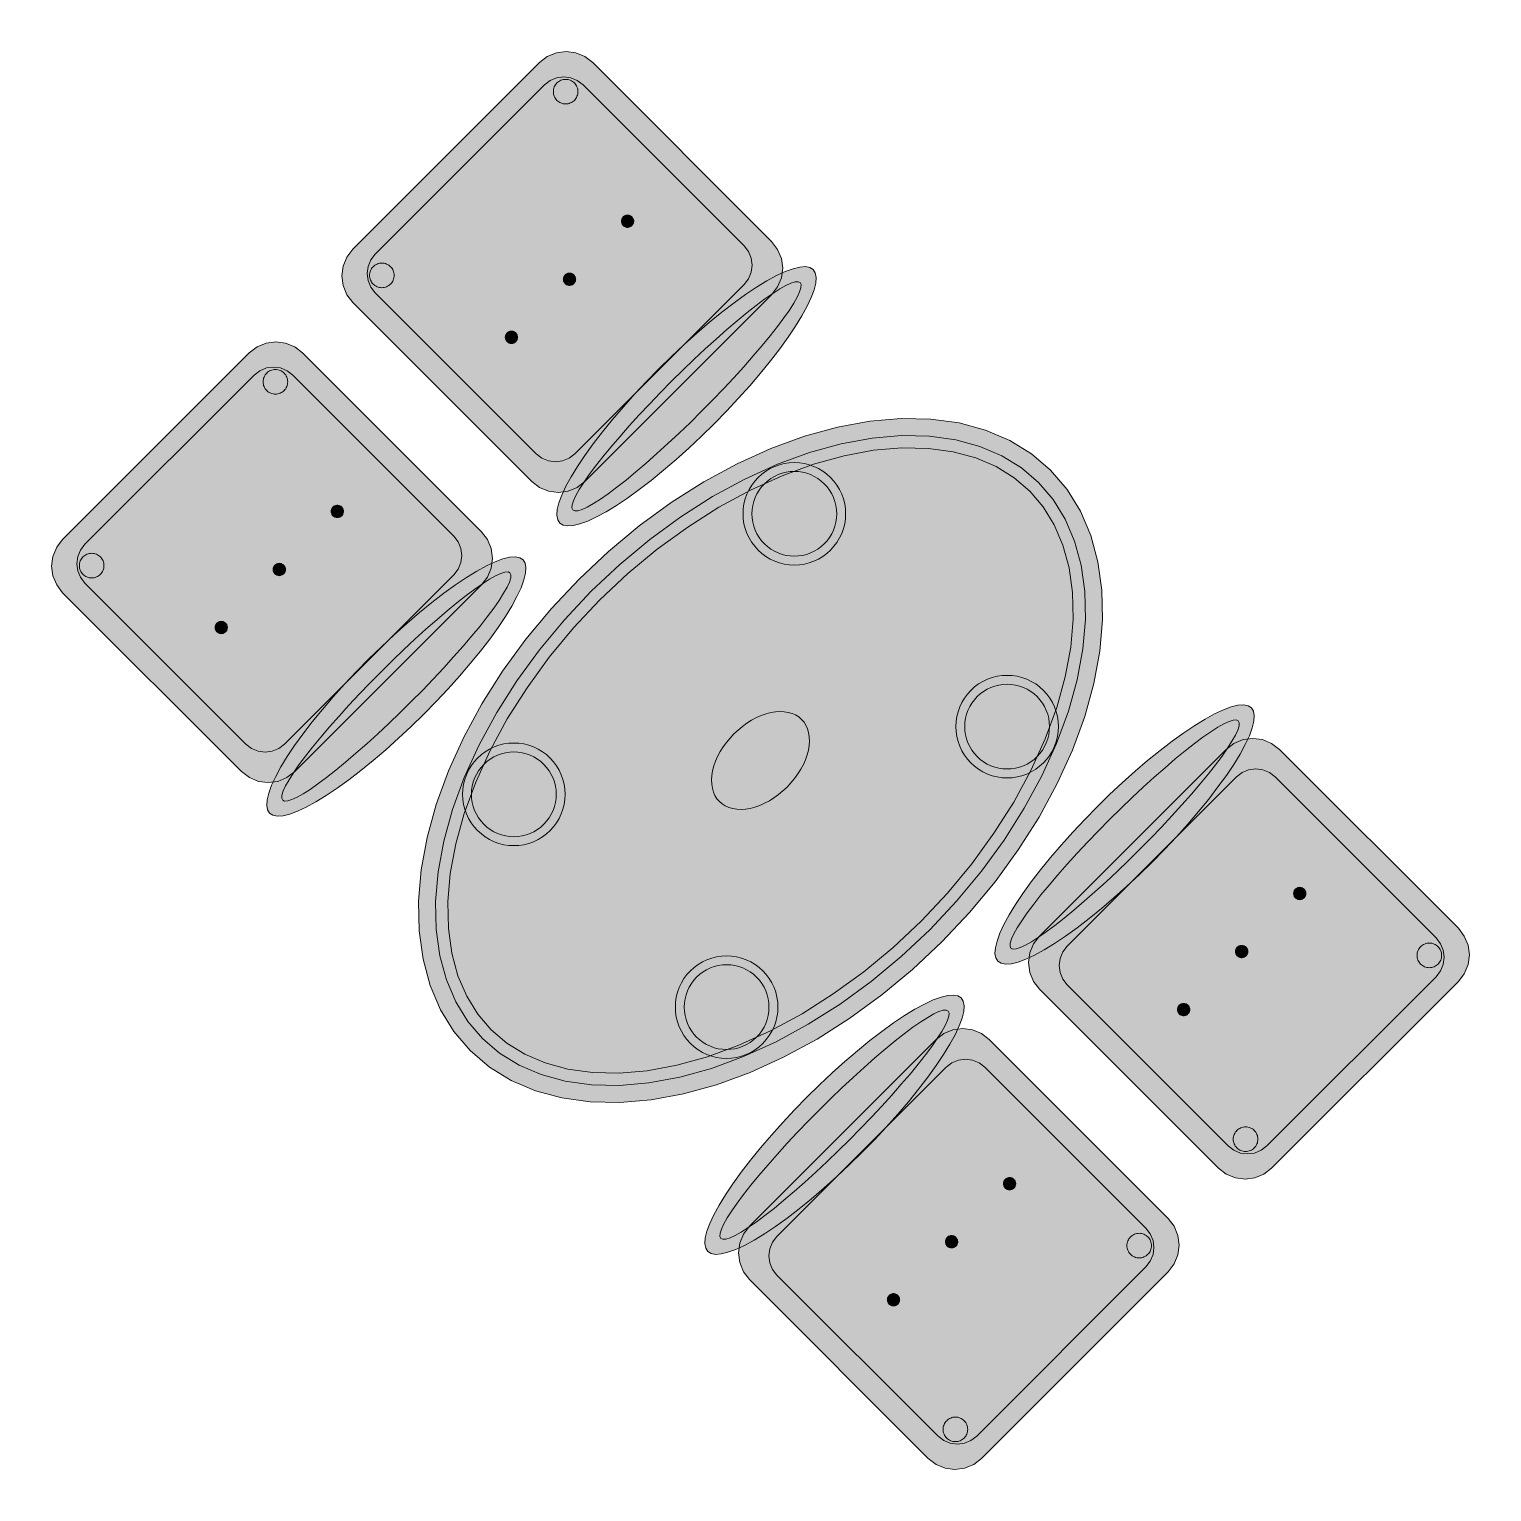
# Model space of a CAD drawing. Header units: metres. Extents: x 2172.2 to 2210.6, y 415.3 to 458.1.
# Drawn here: x 2194.148 to 2196.286, y 422.211 to 424.349 of the extents above; entities that cross this region are included whole.
import ezdxf

# ---------------------------------------------------------------- set-up
doc = ezdxf.new("R2010")
doc.units = ezdxf.units.M
doc.layers.add('NC_N1_CHAIRS', color=7, linetype='CONTINUOUS', lineweight=13)
doc.layers.add('NC_N1_TABLES', color=7, linetype='CONTINUOUS', lineweight=13)

# ---------------------------------------------------------------- blocks, each defined once
blk = doc.blocks.new('NC_N1_DINING_2')
at = {"true_color": 0xf6f5ef}
h = blk.add_hatch(color=256, dxfattribs=at)
h.dxf.hatch_style = 1
h.paths.add_polyline_path([(0.6, 0), (0.5971, 0.0368), (0.5885, 0.0732), (0.5742, 0.1089), (0.5543, 0.1435), (0.5292, 0.1768), (0.4989, 0.2083), (0.4638, 0.2379), (0.4243, 0.2652), (0.3806, 0.2899), (0.3333, 0.3118), (0.2828, 0.3307), (0.2296, 0.3465), (0.1742, 0.3589), (0.1171, 0.3678), (0.0588, 0.3732), (0, 0.375), (-0.0588, 0.3732), (-0.1171, 0.3678), (-0.1742, 0.3589), (-0.2296, 0.3465), (-0.2828, 0.3307), (-0.3333, 0.3118), (-0.3806, 0.2899), (-0.4243, 0.2652), (-0.4638, 0.2379), (-0.4989, 0.2083), (-0.5292, 0.1768), (-0.5543, 0.1435), (-0.5742, 0.1089), (-0.5885, 0.0732), (-0.5971, 0.0368), (-0.6, 0), (-0.5971, -0.0368), (-0.5885, -0.0732), (-0.5742, -0.1089), (-0.5543, -0.1435), (-0.5292, -0.1768), (-0.4989, -0.2083), (-0.4638, -0.2379), (-0.4243, -0.2652), (-0.3806, -0.2899), (-0.3333, -0.3118), (-0.2828, -0.3307), (-0.2296, -0.3465), (-0.1742, -0.3589), (-0.1171, -0.3678), (-0.0588, -0.3732), (0, -0.375), (0.0588, -0.3732), (0.1171, -0.3678), (0.1742, -0.3589), (0.2296, -0.3465), (0.2828, -0.3307), (0.3333, -0.3118), (0.3806, -0.2899), (0.4243, -0.2652), (0.4638, -0.2379), (0.4989, -0.2083), (0.5292, -0.1768), (0.5543, -0.1435), (0.5742, -0.1089), (0.5885, -0.0732), (0.5971, -0.0368)])
at = {"color": 0, "linetype": 'CONTINUOUS', "lineweight": -2, "true_color": 0x2d3540}
blk.add_lwpolyline([(0.6, 0), (0.5971, 0.0368), (0.5885, 0.0732), (0.5742, 0.1089), (0.5543, 0.1435), (0.5292, 0.1768), (0.4989, 0.2083), (0.4638, 0.2379), (0.4243, 0.2652), (0.3806, 0.2899), (0.3333, 0.3118), (0.2828, 0.3307), (0.2296, 0.3465), (0.1742, 0.3589), (0.1171, 0.3678), (0.0588, 0.3732), (0, 0.375), (-0.0588, 0.3732), (-0.1171, 0.3678), (-0.1742, 0.3589), (-0.2296, 0.3465), (-0.2828, 0.3307), (-0.3333, 0.3118), (-0.3806, 0.2899), (-0.4243, 0.2652), (-0.4638, 0.2379), (-0.4989, 0.2083), (-0.5292, 0.1768), (-0.5543, 0.1435), (-0.5742, 0.1089), (-0.5885, 0.0732), (-0.5971, 0.0368), (-0.6, 0), (-0.5971, -0.0368), (-0.5885, -0.0732), (-0.5742, -0.1089), (-0.5543, -0.1435), (-0.5292, -0.1768), (-0.4989, -0.2083), (-0.4638, -0.2379), (-0.4243, -0.2652), (-0.3806, -0.2899), (-0.3333, -0.3118), (-0.2828, -0.3307), (-0.2296, -0.3465), (-0.1742, -0.3589), (-0.1171, -0.3678), (-0.0588, -0.3732), (0, -0.375), (0.0588, -0.3732), (0.1171, -0.3678), (0.1742, -0.3589), (0.2296, -0.3465), (0.2828, -0.3307), (0.3333, -0.3118), (0.3806, -0.2899), (0.4243, -0.2652), (0.4638, -0.2379), (0.4989, -0.2083), (0.5292, -0.1768), (0.5543, -0.1435), (0.5742, -0.1089), (0.5885, -0.0732), (0.5971, -0.0368)], close=True, dxfattribs=at)
at = {"color": 0, "linetype": 'CONTINUOUS', "lineweight": -2, "true_color": 0xa38246}
for points in [[(0.5749, 0), (0.5723, -0.0329), (0.5646, -0.0656), (0.5516, -0.0979), (0.5334, -0.1297), (0.5101, -0.1605), (0.4818, -0.1901), (0.4486, -0.218), (0.411, -0.244), (0.3692, -0.2676), (0.3237, -0.2887), (0.2749, -0.307), (0.2233, -0.3222), (0.1695, -0.3343), (0.114, -0.343), (0.0573, -0.3482), (0, -0.35), (-0.0573, -0.3482), (-0.114, -0.343), (-0.1695, -0.3343), (-0.2233, -0.3222), (-0.2749, -0.307), (-0.3237, -0.2887), (-0.3692, -0.2676), (-0.411, -0.244), (-0.4486, -0.218), (-0.4818, -0.1901), (-0.5101, -0.1605), (-0.5334, -0.1297), (-0.5516, -0.0979), (-0.5646, -0.0656), (-0.5723, -0.0329), (-0.5749, 0), (-0.5723, 0.0329), (-0.5646, 0.0656), (-0.5516, 0.0979), (-0.5334, 0.1297), (-0.5101, 0.1605), (-0.4818, 0.1901), (-0.4486, 0.218), (-0.411, 0.244), (-0.3692, 0.2676), (-0.3237, 0.2887), (-0.2749, 0.307), (-0.2233, 0.3222), (-0.1695, 0.3343), (-0.114, 0.343), (-0.0573, 0.3482), (0, 0.35), (0.0573, 0.3482), (0.114, 0.343), (0.1695, 0.3343), (0.2233, 0.3222), (0.2749, 0.307), (0.3237, 0.2887), (0.3692, 0.2676), (0.411, 0.244), (0.4486, 0.218), (0.4818, 0.1901), (0.5101, 0.1605), (0.5334, 0.1297), (0.5516, 0.0979), (0.5646, 0.0656), (0.5723, 0.0329)], [(0.5569, 0), (0.5545, -0.0301), (0.5474, -0.0601), (0.5354, -0.0901), (0.5184, -0.1198), (0.4964, -0.1488), (0.4694, -0.1769), (0.4377, -0.2037), (0.4014, -0.2287), (0.361, -0.2516), (0.3167, -0.2721), (0.2692, -0.2899), (0.2188, -0.3048), (0.1661, -0.3166), (0.1117, -0.3251), (0.0562, -0.3303), (0, -0.332), (-0.0562, -0.3303), (-0.1117, -0.3251), (-0.1661, -0.3166), (-0.2188, -0.3048), (-0.2692, -0.2899), (-0.3167, -0.2721), (-0.361, -0.2516), (-0.4014, -0.2287), (-0.4377, -0.2037), (-0.4694, -0.1769), (-0.4964, -0.1488), (-0.5184, -0.1198), (-0.5354, -0.0901), (-0.5474, -0.0601), (-0.5545, -0.0301), (-0.5569, 0), (-0.5545, 0.0301), (-0.5474, 0.0601), (-0.5354, 0.0901), (-0.5184, 0.1198), (-0.4964, 0.1488), (-0.4694, 0.1769), (-0.4377, 0.2037), (-0.4014, 0.2287), (-0.361, 0.2516), (-0.3167, 0.2721), (-0.2692, 0.2899), (-0.2188, 0.3048), (-0.1661, 0.3166), (-0.1117, 0.3251), (-0.0562, 0.3303), (0, 0.332), (0.0562, 0.3303), (0.1117, 0.3251), (0.1661, 0.3166), (0.2188, 0.3048), (0.2692, 0.2899), (0.3167, 0.2721), (0.361, 0.2516), (0.4014, 0.2287), (0.4377, 0.2037), (0.4694, 0.1769), (0.4964, 0.1488), (0.5184, 0.1198), (0.5354, 0.0901), (0.5474, 0.0601), (0.5545, 0.0301)], [(-0.228, 0.22), (-0.2283, 0.2139), (-0.2292, 0.2079), (-0.2307, 0.202), (-0.2327, 0.1963), (-0.2353, 0.1908), (-0.2384, 0.1856), (-0.2421, 0.1807), (-0.2462, 0.1762), (-0.2507, 0.1721), (-0.2556, 0.1684), (-0.2608, 0.1653), (-0.2663, 0.1627), (-0.272, 0.1607), (-0.2779, 0.1592), (-0.2839, 0.1583), (-0.29, 0.158), (-0.2961, 0.1583), (-0.3021, 0.1592), (-0.308, 0.1607), (-0.3137, 0.1627), (-0.3192, 0.1653), (-0.3244, 0.1684), (-0.3293, 0.1721), (-0.3338, 0.1762), (-0.3379, 0.1807), (-0.3416, 0.1856), (-0.3447, 0.1908), (-0.3473, 0.1963), (-0.3493, 0.202), (-0.3508, 0.2079), (-0.3517, 0.2139), (-0.352, 0.22), (-0.3517, 0.2261), (-0.3508, 0.2321), (-0.3493, 0.238), (-0.3473, 0.2437), (-0.3447, 0.2492), (-0.3416, 0.2544), (-0.3379, 0.2593), (-0.3338, 0.2638), (-0.3293, 0.2679), (-0.3244, 0.2716), (-0.3192, 0.2747), (-0.3137, 0.2773), (-0.308, 0.2793), (-0.3021, 0.2808), (-0.2961, 0.2817), (-0.29, 0.282), (-0.2839, 0.2817), (-0.2779, 0.2808), (-0.272, 0.2793), (-0.2663, 0.2773), (-0.2608, 0.2747), (-0.2556, 0.2716), (-0.2507, 0.2679), (-0.2462, 0.2638), (-0.2421, 0.2593), (-0.2384, 0.2544), (-0.2353, 0.2492), (-0.2327, 0.2437), (-0.2307, 0.238), (-0.2292, 0.2321), (-0.2283, 0.2261)], [(0.352, 0.22), (0.3517, 0.2139), (0.3508, 0.2079), (0.3493, 0.202), (0.3473, 0.1963), (0.3447, 0.1908), (0.3416, 0.1856), (0.3379, 0.1807), (0.3338, 0.1762), (0.3293, 0.1721), (0.3244, 0.1684), (0.3192, 0.1653), (0.3137, 0.1627), (0.308, 0.1607), (0.3021, 0.1592), (0.2961, 0.1583), (0.29, 0.158), (0.2839, 0.1583), (0.2779, 0.1592), (0.272, 0.1607), (0.2663, 0.1627), (0.2608, 0.1653), (0.2556, 0.1684), (0.2507, 0.1721), (0.2462, 0.1762), (0.2421, 0.1807), (0.2384, 0.1856), (0.2353, 0.1908), (0.2327, 0.1963), (0.2307, 0.202), (0.2292, 0.2079), (0.2283, 0.2139), (0.228, 0.22), (0.2283, 0.2261), (0.2292, 0.2321), (0.2307, 0.238), (0.2327, 0.2437), (0.2353, 0.2492), (0.2384, 0.2544), (0.2421, 0.2593), (0.2462, 0.2638), (0.2507, 0.2679), (0.2556, 0.2716), (0.2608, 0.2747), (0.2663, 0.2773), (0.272, 0.2793), (0.2779, 0.2808), (0.2839, 0.2817), (0.29, 0.282), (0.2961, 0.2817), (0.3021, 0.2808), (0.308, 0.2793), (0.3137, 0.2773), (0.3192, 0.2747), (0.3244, 0.2716), (0.3293, 0.2679), (0.3338, 0.2638), (0.3379, 0.2593), (0.3416, 0.2544), (0.3447, 0.2492), (0.3473, 0.2437), (0.3493, 0.238), (0.3508, 0.2321), (0.3517, 0.2261)], [(0.085, 0), (0.0846, 0.0054), (0.0834, 0.0107), (0.0813, 0.016), (0.0785, 0.021), (0.075, 0.0259), (0.0707, 0.0306), (0.0657, 0.0349), (0.0601, 0.0389), (0.0539, 0.0425), (0.0472, 0.0457), (0.0401, 0.0485), (0.0325, 0.0508), (0.0247, 0.0526), (0.0166, 0.0539), (0.0083, 0.0547), (0, 0.055), (-0.0083, 0.0547), (-0.0166, 0.0539), (-0.0247, 0.0526), (-0.0325, 0.0508), (-0.0401, 0.0485), (-0.0472, 0.0457), (-0.0539, 0.0425), (-0.0601, 0.0389), (-0.0657, 0.0349), (-0.0707, 0.0306), (-0.075, 0.0259), (-0.0785, 0.021), (-0.0813, 0.016), (-0.0834, 0.0107), (-0.0846, 0.0054), (-0.085, 0), (-0.0846, -0.0054), (-0.0834, -0.0107), (-0.0813, -0.016), (-0.0785, -0.021), (-0.075, -0.0259), (-0.0707, -0.0306), (-0.0657, -0.0349), (-0.0601, -0.0389), (-0.0539, -0.0425), (-0.0472, -0.0457), (-0.0401, -0.0485), (-0.0325, -0.0508), (-0.0247, -0.0526), (-0.0166, -0.0539), (-0.0083, -0.0547), (0, -0.055), (0.0083, -0.0547), (0.0166, -0.0539), (0.0247, -0.0526), (0.0325, -0.0508), (0.0401, -0.0485), (0.0472, -0.0457), (0.0539, -0.0425), (0.0601, -0.0389), (0.0657, -0.0349), (0.0707, -0.0306), (0.075, -0.0259), (0.0785, -0.021), (0.0813, -0.016), (0.0834, -0.0107), (0.0846, -0.0054)], [(-0.228, -0.22), (-0.2283, -0.2261), (-0.2292, -0.2321), (-0.2307, -0.238), (-0.2327, -0.2437), (-0.2353, -0.2492), (-0.2384, -0.2544), (-0.2421, -0.2593), (-0.2462, -0.2638), (-0.2507, -0.2679), (-0.2556, -0.2716), (-0.2608, -0.2747), (-0.2663, -0.2773), (-0.272, -0.2793), (-0.2779, -0.2808), (-0.2839, -0.2817), (-0.29, -0.282), (-0.2961, -0.2817), (-0.3021, -0.2808), (-0.308, -0.2793), (-0.3137, -0.2773), (-0.3192, -0.2747), (-0.3244, -0.2716), (-0.3293, -0.2679), (-0.3338, -0.2638), (-0.3379, -0.2593), (-0.3416, -0.2544), (-0.3447, -0.2492), (-0.3473, -0.2437), (-0.3493, -0.238), (-0.3508, -0.2321), (-0.3517, -0.2261), (-0.352, -0.22), (-0.3517, -0.2139), (-0.3508, -0.2079), (-0.3493, -0.202), (-0.3473, -0.1963), (-0.3447, -0.1908), (-0.3416, -0.1856), (-0.3379, -0.1807), (-0.3338, -0.1762), (-0.3293, -0.1721), (-0.3244, -0.1684), (-0.3192, -0.1653), (-0.3137, -0.1627), (-0.308, -0.1607), (-0.3021, -0.1592), (-0.2961, -0.1583), (-0.29, -0.158), (-0.2839, -0.1583), (-0.2779, -0.1592), (-0.272, -0.1607), (-0.2663, -0.1627), (-0.2608, -0.1653), (-0.2556, -0.1684), (-0.2507, -0.1721), (-0.2462, -0.1762), (-0.2421, -0.1807), (-0.2384, -0.1856), (-0.2353, -0.1908), (-0.2327, -0.1963), (-0.2307, -0.202), (-0.2292, -0.2079), (-0.2283, -0.2139)], [(0.352, -0.22), (0.3517, -0.2261), (0.3508, -0.2321), (0.3493, -0.238), (0.3473, -0.2437), (0.3447, -0.2492), (0.3416, -0.2544), (0.3379, -0.2593), (0.3338, -0.2638), (0.3293, -0.2679), (0.3244, -0.2716), (0.3192, -0.2747), (0.3137, -0.2773), (0.308, -0.2793), (0.3021, -0.2808), (0.2961, -0.2817), (0.29, -0.282), (0.2839, -0.2817), (0.2779, -0.2808), (0.272, -0.2793), (0.2663, -0.2773), (0.2608, -0.2747), (0.2556, -0.2716), (0.2507, -0.2679), (0.2462, -0.2638), (0.2421, -0.2593), (0.2384, -0.2544), (0.2353, -0.2492), (0.2327, -0.2437), (0.2307, -0.238), (0.2292, -0.2321), (0.2283, -0.2261), (0.228, -0.22), (0.2283, -0.2139), (0.2292, -0.2079), (0.2307, -0.202), (0.2327, -0.1963), (0.2353, -0.1908), (0.2384, -0.1856), (0.2421, -0.1807), (0.2462, -0.1762), (0.2507, -0.1721), (0.2556, -0.1684), (0.2608, -0.1653), (0.2663, -0.1627), (0.272, -0.1607), (0.2779, -0.1592), (0.2839, -0.1583), (0.29, -0.158), (0.2961, -0.1583), (0.3021, -0.1592), (0.308, -0.1607), (0.3137, -0.1627), (0.3192, -0.1653), (0.3244, -0.1684), (0.3293, -0.1721), (0.3338, -0.1762), (0.3379, -0.1807), (0.3416, -0.1856), (0.3447, -0.1908), (0.3473, -0.1963), (0.3493, -0.202), (0.3508, -0.2079), (0.3517, -0.2139)]]:
    blk.add_lwpolyline(points, close=True, dxfattribs=at)
at = {"color": 0, "linetype": 'CONTINUOUS', "lineweight": -2, "true_color": 0x89939a}
for points in [[(-0.215, 0.22), (-0.2154, 0.2126), (-0.2164, 0.2054), (-0.2182, 0.1982), (-0.2207, 0.1913), (-0.2239, 0.1846), (-0.2276, 0.1783), (-0.232, 0.1724), (-0.237, 0.167), (-0.2424, 0.162), (-0.2483, 0.1576), (-0.2546, 0.1539), (-0.2613, 0.1507), (-0.2682, 0.1482), (-0.2754, 0.1464), (-0.2826, 0.1454), (-0.29, 0.145), (-0.2974, 0.1454), (-0.3046, 0.1464), (-0.3118, 0.1482), (-0.3187, 0.1507), (-0.3254, 0.1539), (-0.3317, 0.1576), (-0.3376, 0.162), (-0.343, 0.167), (-0.348, 0.1724), (-0.3524, 0.1783), (-0.3561, 0.1846), (-0.3593, 0.1913), (-0.3618, 0.1982), (-0.3636, 0.2054), (-0.3646, 0.2126), (-0.365, 0.22), (-0.3646, 0.2274), (-0.3636, 0.2346), (-0.3618, 0.2418), (-0.3593, 0.2487), (-0.3561, 0.2554), (-0.3524, 0.2617), (-0.348, 0.2676), (-0.343, 0.273), (-0.3376, 0.278), (-0.3317, 0.2824), (-0.3254, 0.2861), (-0.3187, 0.2893), (-0.3118, 0.2918), (-0.3046, 0.2936), (-0.2974, 0.2946), (-0.29, 0.295), (-0.2826, 0.2946), (-0.2754, 0.2936), (-0.2682, 0.2918), (-0.2613, 0.2893), (-0.2546, 0.2861), (-0.2483, 0.2824), (-0.2424, 0.278), (-0.237, 0.273), (-0.232, 0.2676), (-0.2276, 0.2617), (-0.2239, 0.2554), (-0.2207, 0.2487), (-0.2182, 0.2418), (-0.2164, 0.2346), (-0.2154, 0.2274)], [(0.365, 0.22), (0.3646, 0.2126), (0.3636, 0.2054), (0.3618, 0.1982), (0.3593, 0.1913), (0.3561, 0.1846), (0.3524, 0.1783), (0.348, 0.1724), (0.343, 0.167), (0.3376, 0.162), (0.3317, 0.1576), (0.3254, 0.1539), (0.3187, 0.1507), (0.3118, 0.1482), (0.3046, 0.1464), (0.2974, 0.1454), (0.29, 0.145), (0.2826, 0.1454), (0.2754, 0.1464), (0.2682, 0.1482), (0.2613, 0.1507), (0.2546, 0.1539), (0.2483, 0.1576), (0.2424, 0.162), (0.237, 0.167), (0.232, 0.1724), (0.2276, 0.1783), (0.2239, 0.1846), (0.2207, 0.1913), (0.2182, 0.1982), (0.2164, 0.2054), (0.2154, 0.2126), (0.215, 0.22), (0.2154, 0.2274), (0.2164, 0.2346), (0.2182, 0.2418), (0.2207, 0.2487), (0.2239, 0.2554), (0.2276, 0.2617), (0.232, 0.2676), (0.237, 0.273), (0.2424, 0.278), (0.2483, 0.2824), (0.2546, 0.2861), (0.2613, 0.2893), (0.2682, 0.2918), (0.2754, 0.2936), (0.2826, 0.2946), (0.29, 0.295), (0.2974, 0.2946), (0.3046, 0.2936), (0.3118, 0.2918), (0.3187, 0.2893), (0.3254, 0.2861), (0.3317, 0.2824), (0.3376, 0.278), (0.343, 0.273), (0.348, 0.2676), (0.3524, 0.2617), (0.3561, 0.2554), (0.3593, 0.2487), (0.3618, 0.2418), (0.3636, 0.2346), (0.3646, 0.2274)], [(-0.215, -0.22), (-0.2154, -0.2274), (-0.2164, -0.2346), (-0.2182, -0.2418), (-0.2207, -0.2487), (-0.2239, -0.2554), (-0.2276, -0.2617), (-0.232, -0.2676), (-0.237, -0.273), (-0.2424, -0.278), (-0.2483, -0.2824), (-0.2546, -0.2861), (-0.2613, -0.2893), (-0.2682, -0.2918), (-0.2754, -0.2936), (-0.2826, -0.2946), (-0.29, -0.295), (-0.2974, -0.2946), (-0.3046, -0.2936), (-0.3118, -0.2918), (-0.3187, -0.2893), (-0.3254, -0.2861), (-0.3317, -0.2824), (-0.3376, -0.278), (-0.343, -0.273), (-0.348, -0.2676), (-0.3524, -0.2617), (-0.3561, -0.2554), (-0.3593, -0.2487), (-0.3618, -0.2418), (-0.3636, -0.2346), (-0.3646, -0.2274), (-0.365, -0.22), (-0.3646, -0.2126), (-0.3636, -0.2054), (-0.3618, -0.1982), (-0.3593, -0.1913), (-0.3561, -0.1846), (-0.3524, -0.1783), (-0.348, -0.1724), (-0.343, -0.167), (-0.3376, -0.162), (-0.3317, -0.1576), (-0.3254, -0.1539), (-0.3187, -0.1507), (-0.3118, -0.1482), (-0.3046, -0.1464), (-0.2974, -0.1454), (-0.29, -0.145), (-0.2826, -0.1454), (-0.2754, -0.1464), (-0.2682, -0.1482), (-0.2613, -0.1507), (-0.2546, -0.1539), (-0.2483, -0.1576), (-0.2424, -0.162), (-0.237, -0.167), (-0.232, -0.1724), (-0.2276, -0.1783), (-0.2239, -0.1846), (-0.2207, -0.1913), (-0.2182, -0.1982), (-0.2164, -0.2054), (-0.2154, -0.2126)], [(0.365, -0.22), (0.3646, -0.2274), (0.3636, -0.2346), (0.3618, -0.2418), (0.3593, -0.2487), (0.3561, -0.2554), (0.3524, -0.2617), (0.348, -0.2676), (0.343, -0.273), (0.3376, -0.278), (0.3317, -0.2824), (0.3254, -0.2861), (0.3187, -0.2893), (0.3118, -0.2918), (0.3046, -0.2936), (0.2974, -0.2946), (0.29, -0.295), (0.2826, -0.2946), (0.2754, -0.2936), (0.2682, -0.2918), (0.2613, -0.2893), (0.2546, -0.2861), (0.2483, -0.2824), (0.2424, -0.278), (0.237, -0.273), (0.232, -0.2676), (0.2276, -0.2617), (0.2239, -0.2554), (0.2207, -0.2487), (0.2182, -0.2418), (0.2164, -0.2346), (0.2154, -0.2274), (0.215, -0.22), (0.2154, -0.2126), (0.2164, -0.2054), (0.2182, -0.1982), (0.2207, -0.1913), (0.2239, -0.1846), (0.2276, -0.1783), (0.232, -0.1724), (0.237, -0.167), (0.2424, -0.162), (0.2483, -0.1576), (0.2546, -0.1539), (0.2613, -0.1507), (0.2682, -0.1482), (0.2754, -0.1464), (0.2826, -0.1454), (0.29, -0.145), (0.2974, -0.1454), (0.3046, -0.1464), (0.3118, -0.1482), (0.3187, -0.1507), (0.3254, -0.1539), (0.3317, -0.1576), (0.3376, -0.162), (0.343, -0.167), (0.348, -0.1724), (0.3524, -0.1783), (0.3561, -0.1846), (0.3593, -0.1913), (0.3618, -0.1982), (0.3636, -0.2054), (0.3646, -0.2126)]]:
    blk.add_lwpolyline(points, close=True, dxfattribs=at)
blk = doc.blocks.new('NC_N1_CHAIR_IVORY')
at = {"true_color": 0xf6f5ef}
h = blk.add_hatch(color=256, dxfattribs=at)
h.dxf.hatch_style = 1
h.paths.add_polyline_path([(0.262, 0.222), (0.2607, 0.2276), (0.257, 0.2331), (0.2507, 0.2385), (0.2421, 0.2438), (0.2311, 0.2489), (0.2178, 0.2537), (0.2025, 0.2582), (0.1853, 0.2623), (0.1662, 0.2661), (0.1456, 0.2694), (0.1235, 0.2723), (0.1003, 0.2747), (0.0761, 0.2765), (0.0511, 0.2779), (0.0257, 0.2787), (0, 0.279), (-0.0257, 0.2787), (-0.0511, 0.2779), (-0.0761, 0.2765), (-0.1003, 0.2747), (-0.1235, 0.2723), (-0.1456, 0.2694), (-0.1662, 0.2661), (-0.1853, 0.2623), (-0.2025, 0.2582), (-0.2178, 0.2537), (-0.2311, 0.2489), (-0.2421, 0.2438), (-0.2507, 0.2385), (-0.257, 0.2331), (-0.2607, 0.2276), (-0.262, 0.222), (-0.2607, 0.2164), (-0.257, 0.2109), (-0.2507, 0.2055), (-0.2421, 0.2002), (-0.2311, 0.1951), (-0.2178, 0.1903), (-0.2025, 0.1858), (-0.1853, 0.1817), (-0.1662, 0.1779), (-0.1456, 0.1746), (-0.1235, 0.1717), (-0.1003, 0.1693), (-0.0761, 0.1675), (-0.0511, 0.1661), (-0.0257, 0.1653), (0, 0.165), (0.0257, 0.1653), (0.0511, 0.1661), (0.0761, 0.1675), (0.1003, 0.1693), (0.1235, 0.1717), (0.1456, 0.1746), (0.1662, 0.1779), (0.1853, 0.1817), (0.2025, 0.1858), (0.2178, 0.1903), (0.2311, 0.1951), (0.2421, 0.2002), (0.2507, 0.2055), (0.257, 0.2109), (0.2607, 0.2164)])
at = {"true_color": 0xdbe4e9}
h = blk.add_hatch(color=256, dxfattribs=at)
h.dxf.hatch_style = 1
h.paths.add_polyline_path([(0.193, -0.275), (-0.193, -0.275), (-0.2072, -0.2731), (-0.2205, -0.2676), (-0.2319, -0.2589), (-0.2406, -0.2475), (-0.2461, -0.2342), (-0.248, -0.22), (-0.248, 0.15), (-0.2461, 0.1642), (-0.2406, 0.1775), (-0.2319, 0.1889), (-0.2205, 0.1976), (-0.2072, 0.2031), (-0.193, 0.205), (0.193, 0.205), (0.2072, 0.2031), (0.2205, 0.1976), (0.2319, 0.1889), (0.2406, 0.1775), (0.2461, 0.1642), (0.248, 0.15), (0.248, -0.22), (0.2461, -0.2342), (0.2406, -0.2475), (0.2319, -0.2589), (0.2205, -0.2676), (0.2072, -0.2731)])
at = {"true_color": 0xa38246}
h = blk.add_hatch(color=256, dxfattribs=at)
h.dxf.hatch_style = 1
h.paths.add_polyline_path([(-0.111, -0.02), (-0.111, -0.0209), (-0.1112, -0.0218), (-0.1114, -0.0226), (-0.1117, -0.0234), (-0.1121, -0.0242), (-0.1125, -0.025), (-0.113, -0.0257), (-0.1136, -0.0264), (-0.1143, -0.027), (-0.115, -0.0275), (-0.1158, -0.0279), (-0.1166, -0.0283), (-0.1174, -0.0286), (-0.1182, -0.0288), (-0.1191, -0.029), (-0.12, -0.029), (-0.1209, -0.029), (-0.1218, -0.0288), (-0.1226, -0.0286), (-0.1234, -0.0283), (-0.1242, -0.0279), (-0.125, -0.0275), (-0.1257, -0.027), (-0.1264, -0.0264), (-0.127, -0.0257), (-0.1275, -0.025), (-0.1279, -0.0242), (-0.1283, -0.0234), (-0.1286, -0.0226), (-0.1288, -0.0218), (-0.129, -0.0209), (-0.129, -0.02), (-0.129, -0.0191), (-0.1288, -0.0182), (-0.1286, -0.0174), (-0.1283, -0.0166), (-0.1279, -0.0158), (-0.1275, -0.015), (-0.127, -0.0143), (-0.1264, -0.0136), (-0.1257, -0.013), (-0.125, -0.0125), (-0.1242, -0.0121), (-0.1234, -0.0117), (-0.1226, -0.0114), (-0.1218, -0.0112), (-0.1209, -0.011), (-0.12, -0.011), (-0.1191, -0.011), (-0.1182, -0.0112), (-0.1174, -0.0114), (-0.1166, -0.0117), (-0.1158, -0.0121), (-0.115, -0.0125), (-0.1143, -0.013), (-0.1136, -0.0136), (-0.113, -0.0143), (-0.1125, -0.015), (-0.1121, -0.0158), (-0.1117, -0.0166), (-0.1114, -0.0174), (-0.1112, -0.0182), (-0.111, -0.0191)])
h = blk.add_hatch(color=256, dxfattribs=at)
h.dxf.hatch_style = 1
h.paths.add_polyline_path([(0.009, -0.02), (0.009, -0.0209), (0.0088, -0.0218), (0.0086, -0.0226), (0.0083, -0.0234), (0.0079, -0.0242), (0.0075, -0.025), (0.007, -0.0257), (0.0064, -0.0264), (0.0057, -0.027), (0.005, -0.0275), (0.0042, -0.0279), (0.0034, -0.0283), (0.0026, -0.0286), (0.0018, -0.0288), (0.0009, -0.029), (0, -0.029), (-0.0009, -0.029), (-0.0018, -0.0288), (-0.0026, -0.0286), (-0.0034, -0.0283), (-0.0042, -0.0279), (-0.005, -0.0275), (-0.0057, -0.027), (-0.0064, -0.0264), (-0.007, -0.0257), (-0.0075, -0.025), (-0.0079, -0.0242), (-0.0083, -0.0234), (-0.0086, -0.0226), (-0.0088, -0.0218), (-0.009, -0.0209), (-0.009, -0.02), (-0.009, -0.0191), (-0.0088, -0.0182), (-0.0086, -0.0174), (-0.0083, -0.0166), (-0.0079, -0.0158), (-0.0075, -0.015), (-0.007, -0.0143), (-0.0064, -0.0136), (-0.0057, -0.013), (-0.005, -0.0125), (-0.0042, -0.0121), (-0.0034, -0.0117), (-0.0026, -0.0114), (-0.0018, -0.0112), (-0.0009, -0.011), (0, -0.011), (0.0009, -0.011), (0.0018, -0.0112), (0.0026, -0.0114), (0.0034, -0.0117), (0.0042, -0.0121), (0.005, -0.0125), (0.0057, -0.013), (0.0064, -0.0136), (0.007, -0.0143), (0.0075, -0.015), (0.0079, -0.0158), (0.0083, -0.0166), (0.0086, -0.0174), (0.0088, -0.0182), (0.009, -0.0191)])
h = blk.add_hatch(color=256, dxfattribs=at)
h.dxf.hatch_style = 1
h.paths.add_polyline_path([(0.129, -0.02), (0.129, -0.0209), (0.1288, -0.0218), (0.1286, -0.0226), (0.1283, -0.0234), (0.1279, -0.0242), (0.1275, -0.025), (0.127, -0.0257), (0.1264, -0.0264), (0.1257, -0.027), (0.125, -0.0275), (0.1242, -0.0279), (0.1234, -0.0283), (0.1226, -0.0286), (0.1218, -0.0288), (0.1209, -0.029), (0.12, -0.029), (0.1191, -0.029), (0.1182, -0.0288), (0.1174, -0.0286), (0.1166, -0.0283), (0.1158, -0.0279), (0.115, -0.0275), (0.1143, -0.027), (0.1136, -0.0264), (0.113, -0.0257), (0.1125, -0.025), (0.1121, -0.0242), (0.1117, -0.0234), (0.1114, -0.0226), (0.1112, -0.0218), (0.111, -0.0209), (0.111, -0.02), (0.111, -0.0191), (0.1112, -0.0182), (0.1114, -0.0174), (0.1117, -0.0166), (0.1121, -0.0158), (0.1125, -0.015), (0.113, -0.0143), (0.1136, -0.0136), (0.1143, -0.013), (0.115, -0.0125), (0.1158, -0.0121), (0.1166, -0.0117), (0.1174, -0.0114), (0.1182, -0.0112), (0.1191, -0.011), (0.12, -0.011), (0.1209, -0.011), (0.1218, -0.0112), (0.1226, -0.0114), (0.1234, -0.0117), (0.1242, -0.0121), (0.125, -0.0125), (0.1257, -0.013), (0.1264, -0.0136), (0.127, -0.0143), (0.1275, -0.015), (0.1279, -0.0158), (0.1283, -0.0166), (0.1286, -0.0174), (0.1288, -0.0182), (0.129, -0.0191)])
h = blk.add_hatch(color=256, dxfattribs=at)
h.dxf.hatch_style = 1
h.paths.add_polyline_path([(-0.172, -0.218), (-0.1721, -0.2198), (-0.1723, -0.2215), (-0.1728, -0.2232), (-0.1734, -0.2249), (-0.1741, -0.2265), (-0.175, -0.228), (-0.1761, -0.2294), (-0.1773, -0.2307), (-0.1786, -0.2319), (-0.18, -0.233), (-0.1815, -0.2339), (-0.1831, -0.2346), (-0.1848, -0.2352), (-0.1865, -0.2357), (-0.1882, -0.2359), (-0.19, -0.236), (-0.1918, -0.2359), (-0.1935, -0.2357), (-0.1952, -0.2352), (-0.1969, -0.2346), (-0.1985, -0.2339), (-0.2, -0.233), (-0.2014, -0.2319), (-0.2027, -0.2307), (-0.2039, -0.2294), (-0.205, -0.228), (-0.2059, -0.2265), (-0.2066, -0.2249), (-0.2072, -0.2232), (-0.2077, -0.2215), (-0.2079, -0.2198), (-0.208, -0.218), (-0.2079, -0.2162), (-0.2077, -0.2145), (-0.2072, -0.2128), (-0.2066, -0.2111), (-0.2059, -0.2095), (-0.205, -0.208), (-0.2039, -0.2066), (-0.2027, -0.2053), (-0.2014, -0.2041), (-0.2, -0.203), (-0.1985, -0.2021), (-0.1969, -0.2014), (-0.1952, -0.2008), (-0.1935, -0.2003), (-0.1918, -0.2001), (-0.19, -0.2), (-0.1882, -0.2001), (-0.1865, -0.2003), (-0.1848, -0.2008), (-0.1831, -0.2014), (-0.1815, -0.2021), (-0.18, -0.203), (-0.1786, -0.2041), (-0.1773, -0.2053), (-0.1761, -0.2066), (-0.175, -0.208), (-0.1741, -0.2095), (-0.1734, -0.2111), (-0.1728, -0.2128), (-0.1723, -0.2145), (-0.1721, -0.2162)])
h = blk.add_hatch(color=256, dxfattribs=at)
h.dxf.hatch_style = 1
h.paths.add_polyline_path([(0.208, -0.218), (0.2079, -0.2198), (0.2077, -0.2215), (0.2072, -0.2232), (0.2066, -0.2249), (0.2059, -0.2265), (0.205, -0.228), (0.2039, -0.2294), (0.2027, -0.2307), (0.2014, -0.2319), (0.2, -0.233), (0.1985, -0.2339), (0.1969, -0.2346), (0.1952, -0.2352), (0.1935, -0.2357), (0.1918, -0.2359), (0.19, -0.236), (0.1882, -0.2359), (0.1865, -0.2357), (0.1848, -0.2352), (0.1831, -0.2346), (0.1815, -0.2339), (0.18, -0.233), (0.1786, -0.2319), (0.1773, -0.2307), (0.1761, -0.2294), (0.175, -0.228), (0.1741, -0.2265), (0.1734, -0.2249), (0.1728, -0.2232), (0.1723, -0.2215), (0.1721, -0.2198), (0.172, -0.218), (0.1721, -0.2162), (0.1723, -0.2145), (0.1728, -0.2128), (0.1734, -0.2111), (0.1741, -0.2095), (0.175, -0.208), (0.1761, -0.2066), (0.1773, -0.2053), (0.1786, -0.2041), (0.18, -0.203), (0.1815, -0.2021), (0.1831, -0.2014), (0.1848, -0.2008), (0.1865, -0.2003), (0.1882, -0.2001), (0.19, -0.2), (0.1918, -0.2001), (0.1935, -0.2003), (0.1952, -0.2008), (0.1969, -0.2014), (0.1985, -0.2021), (0.2, -0.203), (0.2014, -0.2041), (0.2027, -0.2053), (0.2039, -0.2066), (0.205, -0.208), (0.2059, -0.2095), (0.2066, -0.2111), (0.2072, -0.2128), (0.2077, -0.2145), (0.2079, -0.2162)])
at = {"color": 0, "linetype": 'CONTINUOUS', "lineweight": -2, "true_color": 0x2d3540}
for points in [[(0.262, 0.222), (0.2607, 0.2276), (0.257, 0.2331), (0.2507, 0.2385), (0.2421, 0.2438), (0.2311, 0.2489), (0.2178, 0.2537), (0.2025, 0.2582), (0.1853, 0.2623), (0.1662, 0.2661), (0.1456, 0.2694), (0.1235, 0.2723), (0.1003, 0.2747), (0.0761, 0.2765), (0.0511, 0.2779), (0.0257, 0.2787), (0, 0.279), (-0.0257, 0.2787), (-0.0511, 0.2779), (-0.0761, 0.2765), (-0.1003, 0.2747), (-0.1235, 0.2723), (-0.1456, 0.2694), (-0.1662, 0.2661), (-0.1853, 0.2623), (-0.2025, 0.2582), (-0.2178, 0.2537), (-0.2311, 0.2489), (-0.2421, 0.2438), (-0.2507, 0.2385), (-0.257, 0.2331), (-0.2607, 0.2276), (-0.262, 0.222), (-0.2607, 0.2164), (-0.257, 0.2109), (-0.2507, 0.2055), (-0.2421, 0.2002), (-0.2311, 0.1951), (-0.2178, 0.1903), (-0.2025, 0.1858), (-0.1853, 0.1817), (-0.1662, 0.1779), (-0.1456, 0.1746), (-0.1235, 0.1717), (-0.1003, 0.1693), (-0.0761, 0.1675), (-0.0511, 0.1661), (-0.0257, 0.1653), (0, 0.165), (0.0257, 0.1653), (0.0511, 0.1661), (0.0761, 0.1675), (0.1003, 0.1693), (0.1235, 0.1717), (0.1456, 0.1746), (0.1662, 0.1779), (0.1853, 0.1817), (0.2025, 0.1858), (0.2178, 0.1903), (0.2311, 0.1951), (0.2421, 0.2002), (0.2507, 0.2055), (0.257, 0.2109), (0.2607, 0.2164)], [(0.193, -0.275), (-0.193, -0.275), (-0.2072, -0.2731), (-0.2205, -0.2676), (-0.2319, -0.2589), (-0.2406, -0.2475), (-0.2461, -0.2342), (-0.248, -0.22), (-0.248, 0.15), (-0.2461, 0.1642), (-0.2406, 0.1775), (-0.2319, 0.1889), (-0.2205, 0.1976), (-0.2072, 0.2031), (-0.193, 0.205), (0.193, 0.205), (0.2072, 0.2031), (0.2205, 0.1976), (0.2319, 0.1889), (0.2406, 0.1775), (0.2461, 0.1642), (0.248, 0.15), (0.248, -0.22), (0.2461, -0.2342), (0.2406, -0.2475), (0.2319, -0.2589), (0.2205, -0.2676), (0.2072, -0.2731)]]:
    blk.add_lwpolyline(points, close=True, dxfattribs=at)
at = {"color": 0, "linetype": 'CONTINUOUS', "lineweight": -2, "true_color": 0xa38246}
for points in [[(0.235, 0.222), (0.2339, 0.225), (0.2305, 0.228), (0.2249, 0.231), (0.2171, 0.2339), (0.2073, 0.2366), (0.1954, 0.2392), (0.1817, 0.2417), (0.1662, 0.2439), (0.1491, 0.246), (0.1306, 0.2478), (0.1108, 0.2493), (0.0899, 0.2506), (0.0682, 0.2517), (0.0458, 0.2524), (0.023, 0.2529), (0, 0.253), (-0.023, 0.2529), (-0.0458, 0.2524), (-0.0682, 0.2517), (-0.0899, 0.2506), (-0.1108, 0.2493), (-0.1306, 0.2478), (-0.1491, 0.246), (-0.1662, 0.2439), (-0.1817, 0.2417), (-0.1954, 0.2392), (-0.2073, 0.2366), (-0.2171, 0.2339), (-0.2249, 0.231), (-0.2305, 0.228), (-0.2339, 0.225), (-0.235, 0.222), (-0.2339, 0.219), (-0.2305, 0.216), (-0.2249, 0.213), (-0.2171, 0.2101), (-0.2073, 0.2074), (-0.1954, 0.2048), (-0.1817, 0.2023), (-0.1662, 0.2001), (-0.1491, 0.198), (-0.1306, 0.1962), (-0.1108, 0.1947), (-0.0899, 0.1934), (-0.0682, 0.1923), (-0.0458, 0.1916), (-0.023, 0.1911), (0, 0.191), (0.023, 0.1911), (0.0458, 0.1916), (0.0682, 0.1923), (0.0899, 0.1934), (0.1108, 0.1947), (0.1306, 0.1962), (0.1491, 0.198), (0.1662, 0.2001), (0.1817, 0.2023), (0.1954, 0.2048), (0.2073, 0.2074), (0.2171, 0.2101), (0.2249, 0.213), (0.2305, 0.216), (0.2339, 0.219)], [(0.175, -0.247), (-0.175, -0.247), (-0.1854, -0.2456), (-0.195, -0.2416), (-0.2033, -0.2353), (-0.2096, -0.227), (-0.2136, -0.2174), (-0.215, -0.207), (-0.215, 0.126), (-0.2136, 0.1364), (-0.2096, 0.146), (-0.2033, 0.1543), (-0.195, 0.1606), (-0.1854, 0.1646), (-0.175, 0.166), (0.175, 0.166), (0.1854, 0.1646), (0.195, 0.1606), (0.2033, 0.1543), (0.2096, 0.146), (0.2136, 0.1364), (0.215, 0.126), (0.215, -0.207), (0.2136, -0.2174), (0.2096, -0.227), (0.2033, -0.2353), (0.195, -0.2416), (0.1854, -0.2456)]]:
    blk.add_lwpolyline(points, close=True, dxfattribs=at)
at = {"color": 0, "linetype": 'CONTINUOUS', "lineweight": -2}
for points in [[(-0.111, -0.02), (-0.111, -0.0209), (-0.1112, -0.0218), (-0.1114, -0.0226), (-0.1117, -0.0234), (-0.1121, -0.0242), (-0.1125, -0.025), (-0.113, -0.0257), (-0.1136, -0.0264), (-0.1143, -0.027), (-0.115, -0.0275), (-0.1158, -0.0279), (-0.1166, -0.0283), (-0.1174, -0.0286), (-0.1182, -0.0288), (-0.1191, -0.029), (-0.12, -0.029), (-0.1209, -0.029), (-0.1218, -0.0288), (-0.1226, -0.0286), (-0.1234, -0.0283), (-0.1242, -0.0279), (-0.125, -0.0275), (-0.1257, -0.027), (-0.1264, -0.0264), (-0.127, -0.0257), (-0.1275, -0.025), (-0.1279, -0.0242), (-0.1283, -0.0234), (-0.1286, -0.0226), (-0.1288, -0.0218), (-0.129, -0.0209), (-0.129, -0.02), (-0.129, -0.0191), (-0.1288, -0.0182), (-0.1286, -0.0174), (-0.1283, -0.0166), (-0.1279, -0.0158), (-0.1275, -0.015), (-0.127, -0.0143), (-0.1264, -0.0136), (-0.1257, -0.013), (-0.125, -0.0125), (-0.1242, -0.0121), (-0.1234, -0.0117), (-0.1226, -0.0114), (-0.1218, -0.0112), (-0.1209, -0.011), (-0.12, -0.011), (-0.1191, -0.011), (-0.1182, -0.0112), (-0.1174, -0.0114), (-0.1166, -0.0117), (-0.1158, -0.0121), (-0.115, -0.0125), (-0.1143, -0.013), (-0.1136, -0.0136), (-0.113, -0.0143), (-0.1125, -0.015), (-0.1121, -0.0158), (-0.1117, -0.0166), (-0.1114, -0.0174), (-0.1112, -0.0182), (-0.111, -0.0191)], [(0.009, -0.02), (0.009, -0.0209), (0.0088, -0.0218), (0.0086, -0.0226), (0.0083, -0.0234), (0.0079, -0.0242), (0.0075, -0.025), (0.007, -0.0257), (0.0064, -0.0264), (0.0057, -0.027), (0.005, -0.0275), (0.0042, -0.0279), (0.0034, -0.0283), (0.0026, -0.0286), (0.0018, -0.0288), (0.0009, -0.029), (0, -0.029), (-0.0009, -0.029), (-0.0018, -0.0288), (-0.0026, -0.0286), (-0.0034, -0.0283), (-0.0042, -0.0279), (-0.005, -0.0275), (-0.0057, -0.027), (-0.0064, -0.0264), (-0.007, -0.0257), (-0.0075, -0.025), (-0.0079, -0.0242), (-0.0083, -0.0234), (-0.0086, -0.0226), (-0.0088, -0.0218), (-0.009, -0.0209), (-0.009, -0.02), (-0.009, -0.0191), (-0.0088, -0.0182), (-0.0086, -0.0174), (-0.0083, -0.0166), (-0.0079, -0.0158), (-0.0075, -0.015), (-0.007, -0.0143), (-0.0064, -0.0136), (-0.0057, -0.013), (-0.005, -0.0125), (-0.0042, -0.0121), (-0.0034, -0.0117), (-0.0026, -0.0114), (-0.0018, -0.0112), (-0.0009, -0.011), (0, -0.011), (0.0009, -0.011), (0.0018, -0.0112), (0.0026, -0.0114), (0.0034, -0.0117), (0.0042, -0.0121), (0.005, -0.0125), (0.0057, -0.013), (0.0064, -0.0136), (0.007, -0.0143), (0.0075, -0.015), (0.0079, -0.0158), (0.0083, -0.0166), (0.0086, -0.0174), (0.0088, -0.0182), (0.009, -0.0191)], [(0.129, -0.02), (0.129, -0.0209), (0.1288, -0.0218), (0.1286, -0.0226), (0.1283, -0.0234), (0.1279, -0.0242), (0.1275, -0.025), (0.127, -0.0257), (0.1264, -0.0264), (0.1257, -0.027), (0.125, -0.0275), (0.1242, -0.0279), (0.1234, -0.0283), (0.1226, -0.0286), (0.1218, -0.0288), (0.1209, -0.029), (0.12, -0.029), (0.1191, -0.029), (0.1182, -0.0288), (0.1174, -0.0286), (0.1166, -0.0283), (0.1158, -0.0279), (0.115, -0.0275), (0.1143, -0.027), (0.1136, -0.0264), (0.113, -0.0257), (0.1125, -0.025), (0.1121, -0.0242), (0.1117, -0.0234), (0.1114, -0.0226), (0.1112, -0.0218), (0.111, -0.0209), (0.111, -0.02), (0.111, -0.0191), (0.1112, -0.0182), (0.1114, -0.0174), (0.1117, -0.0166), (0.1121, -0.0158), (0.1125, -0.015), (0.113, -0.0143), (0.1136, -0.0136), (0.1143, -0.013), (0.115, -0.0125), (0.1158, -0.0121), (0.1166, -0.0117), (0.1174, -0.0114), (0.1182, -0.0112), (0.1191, -0.011), (0.12, -0.011), (0.1209, -0.011), (0.1218, -0.0112), (0.1226, -0.0114), (0.1234, -0.0117), (0.1242, -0.0121), (0.125, -0.0125), (0.1257, -0.013), (0.1264, -0.0136), (0.127, -0.0143), (0.1275, -0.015), (0.1279, -0.0158), (0.1283, -0.0166), (0.1286, -0.0174), (0.1288, -0.0182), (0.129, -0.0191)], [(-0.172, -0.218), (-0.1721, -0.2198), (-0.1723, -0.2215), (-0.1728, -0.2232), (-0.1734, -0.2249), (-0.1741, -0.2265), (-0.175, -0.228), (-0.1761, -0.2294), (-0.1773, -0.2307), (-0.1786, -0.2319), (-0.18, -0.233), (-0.1815, -0.2339), (-0.1831, -0.2346), (-0.1848, -0.2352), (-0.1865, -0.2357), (-0.1882, -0.2359), (-0.19, -0.236), (-0.1918, -0.2359), (-0.1935, -0.2357), (-0.1952, -0.2352), (-0.1969, -0.2346), (-0.1985, -0.2339), (-0.2, -0.233), (-0.2014, -0.2319), (-0.2027, -0.2307), (-0.2039, -0.2294), (-0.205, -0.228), (-0.2059, -0.2265), (-0.2066, -0.2249), (-0.2072, -0.2232), (-0.2077, -0.2215), (-0.2079, -0.2198), (-0.208, -0.218), (-0.2079, -0.2162), (-0.2077, -0.2145), (-0.2072, -0.2128), (-0.2066, -0.2111), (-0.2059, -0.2095), (-0.205, -0.208), (-0.2039, -0.2066), (-0.2027, -0.2053), (-0.2014, -0.2041), (-0.2, -0.203), (-0.1985, -0.2021), (-0.1969, -0.2014), (-0.1952, -0.2008), (-0.1935, -0.2003), (-0.1918, -0.2001), (-0.19, -0.2), (-0.1882, -0.2001), (-0.1865, -0.2003), (-0.1848, -0.2008), (-0.1831, -0.2014), (-0.1815, -0.2021), (-0.18, -0.203), (-0.1786, -0.2041), (-0.1773, -0.2053), (-0.1761, -0.2066), (-0.175, -0.208), (-0.1741, -0.2095), (-0.1734, -0.2111), (-0.1728, -0.2128), (-0.1723, -0.2145), (-0.1721, -0.2162)], [(0.208, -0.218), (0.2079, -0.2198), (0.2077, -0.2215), (0.2072, -0.2232), (0.2066, -0.2249), (0.2059, -0.2265), (0.205, -0.228), (0.2039, -0.2294), (0.2027, -0.2307), (0.2014, -0.2319), (0.2, -0.233), (0.1985, -0.2339), (0.1969, -0.2346), (0.1952, -0.2352), (0.1935, -0.2357), (0.1918, -0.2359), (0.19, -0.236), (0.1882, -0.2359), (0.1865, -0.2357), (0.1848, -0.2352), (0.1831, -0.2346), (0.1815, -0.2339), (0.18, -0.233), (0.1786, -0.2319), (0.1773, -0.2307), (0.1761, -0.2294), (0.175, -0.228), (0.1741, -0.2265), (0.1734, -0.2249), (0.1728, -0.2232), (0.1723, -0.2215), (0.1721, -0.2198), (0.172, -0.218), (0.1721, -0.2162), (0.1723, -0.2145), (0.1728, -0.2128), (0.1734, -0.2111), (0.1741, -0.2095), (0.175, -0.208), (0.1761, -0.2066), (0.1773, -0.2053), (0.1786, -0.2041), (0.18, -0.203), (0.1815, -0.2021), (0.1831, -0.2014), (0.1848, -0.2008), (0.1865, -0.2003), (0.1882, -0.2001), (0.19, -0.2), (0.1918, -0.2001), (0.1935, -0.2003), (0.1952, -0.2008), (0.1969, -0.2014), (0.1985, -0.2021), (0.2, -0.203), (0.2014, -0.2041), (0.2027, -0.2053), (0.2039, -0.2066), (0.205, -0.208), (0.2059, -0.2095), (0.2066, -0.2111), (0.2072, -0.2128), (0.2077, -0.2145), (0.2079, -0.2162)]]:
    blk.add_lwpolyline(points, close=True, dxfattribs=at)

msp = doc.modelspace()

# ---------------------------------------------------------------- block references
at = {"layer": 'NC_N1_CHAIRS', "linetype": 'CONTINUOUS'}
for p, yscale, rotation in [((2194.9519, 423.9692), -1, 45), ((2194.5276, 423.5449), -1, 45), ((2195.9064, 423.0146), -1.0000000000000002, -135), ((2195.4822, 422.5903), -1.0000000000000002, -135)]:
    msp.add_blockref('NC_N1_CHAIR_IVORY', p, dxfattribs=dict(at, yscale=yscale, rotation=rotation))
at = {"layer": 'NC_N1_TABLES', "linetype": 'CONTINUOUS', "yscale": -1, "rotation": 45}
msp.add_blockref('NC_N1_DINING_2', (2195.217, 423.2798), dxfattribs=at)

doc.saveas('drawing.dxf')
